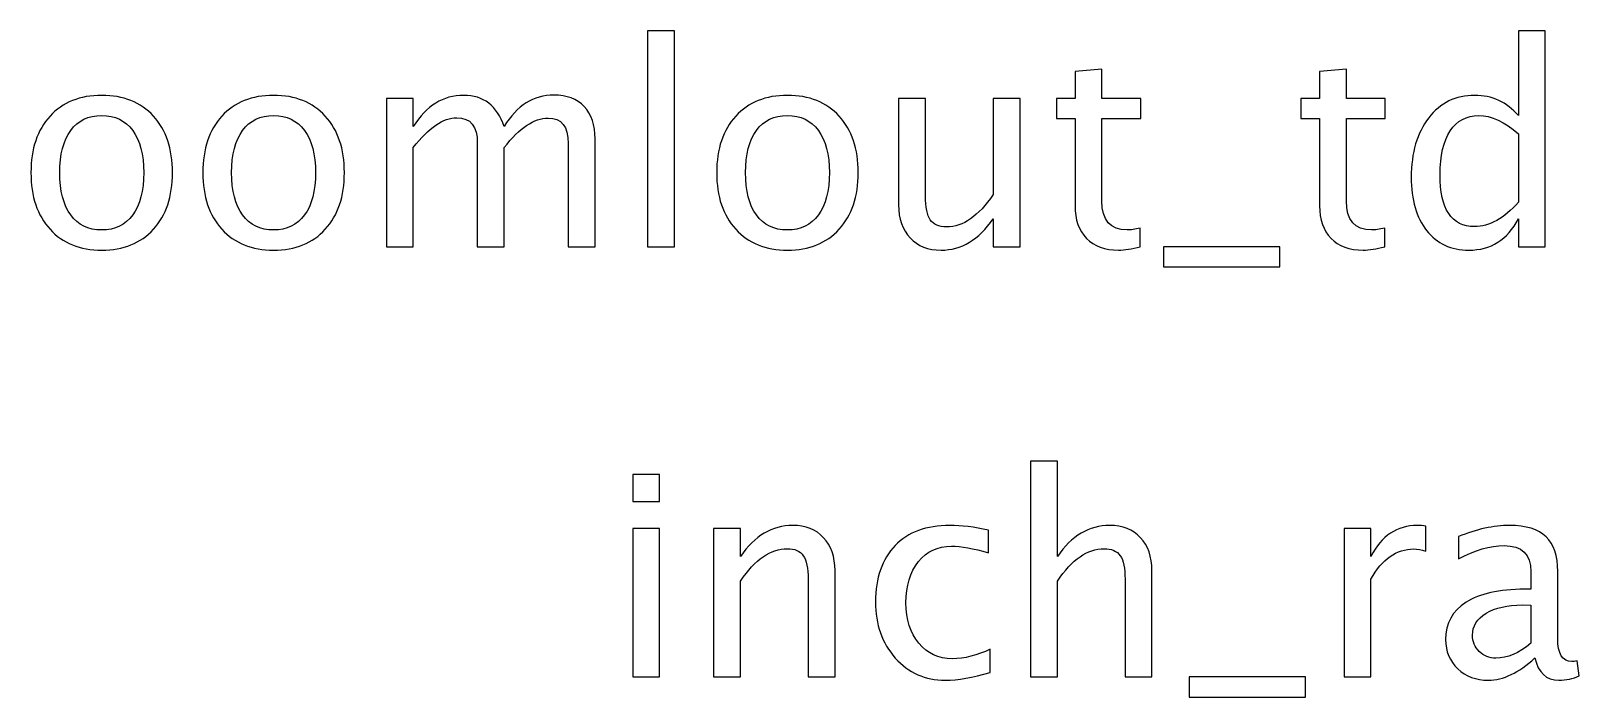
# Model space of a CAD drawing. Header units: centimetres. Extents: x -7.3 to 7.2, y -4.9 to 6.4.
# Drawn here: x -7.263 to -2.578, y 4.418 to 6.433 of the extents above; entities that cross this region are included whole.
import ezdxf

# ---------------------------------------------------------------- set-up
doc = ezdxf.new("R2010")
doc.units = ezdxf.units.CM
doc.header["$MEASUREMENT"] = 0
doc.layers.add('Layer 1', color=7, linetype='Continuous')

msp = doc.modelspace()

# ---------------------------------------------------------------- linework, layer by layer
at = {"layer": 'Layer 1'}
for points, knots in [([(-5.39697, 5.78031), (-5.39697, 5.78031), (-5.39697, 6.43309), (-5.39697, 6.43309), (-5.39697, 6.43309), (-5.39697, 6.43309), (-5.31569, 6.43309), (-5.31569, 6.43309), (-5.31569, 6.43309), (-5.31569, 6.43309), (-5.31569, 5.78031), (-5.31569, 5.78031), (-5.31569, 5.78031), (-5.31569, 5.78031), (-5.39697, 5.78031), (-5.39697, 5.78031)], [0, 0, 0, 0, 0.2, 0.2, 0.2, 0.2, 0.4, 0.4, 0.4, 0.4, 0.6, 0.6, 0.6, 0.6, 1, 1, 1, 1]), ([(-2.76129, 5.78031), (-2.76129, 5.78031), (-2.76129, 5.86455), (-2.76129, 5.86455), (-2.76129, 5.86455), (-2.79445, 5.80162), (-2.8444, 5.77015), (-2.91115, 5.77015), (-2.91115, 5.77015), (-2.96533, 5.77015), (-3.00795, 5.78976), (-3.03899, 5.82913), (-3.03899, 5.82913), (-3.07004, 5.8685), (-3.08556, 5.92227), (-3.08556, 5.99043), (-3.08556, 5.99043), (-3.08556, 6.06493), (-3.06792, 6.1249), (-3.03278, 6.17034), (-3.03278, 6.17034), (-2.99751, 6.21564), (-2.95122, 6.23836), (-2.89379, 6.23836), (-2.89379, 6.23836), (-2.84059, 6.23836), (-2.79628, 6.21804), (-2.76129, 6.17726), (-2.76129, 6.17726), (-2.76129, 6.17726), (-2.76129, 6.43309), (-2.76129, 6.43309), (-2.76129, 6.43309), (-2.76129, 6.43309), (-2.68, 6.43309), (-2.68, 6.43309), (-2.68, 6.43309), (-2.68, 6.43309), (-2.68, 5.78031), (-2.68, 5.78031), (-2.68, 5.78031), (-2.68, 5.78031), (-2.76129, 5.78031), (-2.76129, 5.78031)], [0, 0, 0, 0, 0.0833333, 0.0833333, 0.0833333, 0.0833333, 0.1666667, 0.1666667, 0.1666667, 0.1666667, 0.25, 0.25, 0.25, 0.25, 0.3333333, 0.3333333, 0.3333333, 0.3333333, 0.4166667, 0.4166667, 0.4166667, 0.4166667, 0.5, 0.5, 0.5, 0.5, 0.5833333, 0.5833333, 0.5833333, 0.5833333, 0.6666667, 0.6666667, 0.6666667, 0.6666667, 0.75, 0.75, 0.75, 0.75, 0.8333333, 0.8333333, 0.8333333, 0.8333333, 1, 1, 1, 1]), ([(-3.90598, 5.78045), (-3.9311, 5.77354), (-3.95297, 5.77015), (-3.97145, 5.77015), (-3.97145, 5.77015), (-4.01294, 5.77015), (-4.04526, 5.782), (-4.0684, 5.80571), (-4.0684, 5.80571), (-4.09168, 5.82942), (-4.10325, 5.8623), (-4.10325, 5.90449), (-4.10325, 5.90449), (-4.10325, 5.90449), (-4.10325, 6.16808), (-4.10325, 6.16808), (-4.10325, 6.16808), (-4.10325, 6.16808), (-4.15942, 6.16808), (-4.15942, 6.16808), (-4.15942, 6.16808), (-4.15942, 6.16808), (-4.15942, 6.22905), (-4.15942, 6.22905), (-4.15942, 6.22905), (-4.15942, 6.22905), (-4.10325, 6.22905), (-4.10325, 6.22905), (-4.10325, 6.22905), (-4.10325, 6.22905), (-4.10325, 6.31018), (-4.10325, 6.31018), (-4.10325, 6.31018), (-4.10325, 6.31018), (-4.02197, 6.31795), (-4.02197, 6.31795), (-4.02197, 6.31795), (-4.02197, 6.31795), (-4.02197, 6.22905), (-4.02197, 6.22905), (-4.02197, 6.22905), (-4.02197, 6.22905), (-3.90429, 6.22905), (-3.90429, 6.22905), (-3.90429, 6.22905), (-3.90429, 6.22905), (-3.90429, 6.16808), (-3.90429, 6.16808), (-3.90429, 6.16808), (-3.90429, 6.16808), (-4.02197, 6.16808), (-4.02197, 6.16808), (-4.02197, 6.16808), (-4.02197, 6.16808), (-4.02197, 5.91916), (-4.02197, 5.91916), (-4.02197, 5.91916), (-4.02197, 5.86046), (-3.99643, 5.83111), (-3.94549, 5.83111), (-3.94549, 5.83111), (-3.93462, 5.83111), (-3.9215, 5.83294), (-3.90598, 5.83647), (-3.90598, 5.83647), (-3.90598, 5.83647), (-3.90598, 5.78045), (-3.90598, 5.78045)], [0, 0, 0, 0, 0.0555556, 0.0555556, 0.0555556, 0.0555556, 0.1111111, 0.1111111, 0.1111111, 0.1111111, 0.1666667, 0.1666667, 0.1666667, 0.1666667, 0.2222222, 0.2222222, 0.2222222, 0.2222222, 0.2777778, 0.2777778, 0.2777778, 0.2777778, 0.3333333, 0.3333333, 0.3333333, 0.3333333, 0.3888889, 0.3888889, 0.3888889, 0.3888889, 0.4444444, 0.4444444, 0.4444444, 0.4444444, 0.5, 0.5, 0.5, 0.5, 0.5555556, 0.5555556, 0.5555556, 0.5555556, 0.6111111, 0.6111111, 0.6111111, 0.6111111, 0.6666667, 0.6666667, 0.6666667, 0.6666667, 0.7222222, 0.7222222, 0.7222222, 0.7222222, 0.7777778, 0.7777778, 0.7777778, 0.7777778, 0.8333333, 0.8333333, 0.8333333, 0.8333333, 0.8888889, 0.8888889, 0.8888889, 0.8888889, 1, 1, 1, 1]), ([(-3.16599, 5.78045), (-3.19111, 5.77354), (-3.21298, 5.77015), (-3.23146, 5.77015), (-3.23146, 5.77015), (-3.27295, 5.77015), (-3.30527, 5.782), (-3.32841, 5.80571), (-3.32841, 5.80571), (-3.35169, 5.82942), (-3.36326, 5.8623), (-3.36326, 5.90449), (-3.36326, 5.90449), (-3.36326, 5.90449), (-3.36326, 6.16808), (-3.36326, 6.16808), (-3.36326, 6.16808), (-3.36326, 6.16808), (-3.41943, 6.16808), (-3.41943, 6.16808), (-3.41943, 6.16808), (-3.41943, 6.16808), (-3.41943, 6.22905), (-3.41943, 6.22905), (-3.41943, 6.22905), (-3.41943, 6.22905), (-3.36326, 6.22905), (-3.36326, 6.22905), (-3.36326, 6.22905), (-3.36326, 6.22905), (-3.36326, 6.31018), (-3.36326, 6.31018), (-3.36326, 6.31018), (-3.36326, 6.31018), (-3.28198, 6.31795), (-3.28198, 6.31795), (-3.28198, 6.31795), (-3.28198, 6.31795), (-3.28198, 6.22905), (-3.28198, 6.22905), (-3.28198, 6.22905), (-3.28198, 6.22905), (-3.1643, 6.22905), (-3.1643, 6.22905), (-3.1643, 6.22905), (-3.1643, 6.22905), (-3.1643, 6.16808), (-3.1643, 6.16808), (-3.1643, 6.16808), (-3.1643, 6.16808), (-3.28198, 6.16808), (-3.28198, 6.16808), (-3.28198, 6.16808), (-3.28198, 6.16808), (-3.28198, 5.91916), (-3.28198, 5.91916), (-3.28198, 5.91916), (-3.28198, 5.86046), (-3.25644, 5.83111), (-3.2055, 5.83111), (-3.2055, 5.83111), (-3.19463, 5.83111), (-3.18151, 5.83294), (-3.16599, 5.83647), (-3.16599, 5.83647), (-3.16599, 5.83647), (-3.16599, 5.78045), (-3.16599, 5.78045)], [0, 0, 0, 0, 0.0555556, 0.0555556, 0.0555556, 0.0555556, 0.1111111, 0.1111111, 0.1111111, 0.1111111, 0.1666667, 0.1666667, 0.1666667, 0.1666667, 0.2222222, 0.2222222, 0.2222222, 0.2222222, 0.2777778, 0.2777778, 0.2777778, 0.2777778, 0.3333333, 0.3333333, 0.3333333, 0.3333333, 0.3888889, 0.3888889, 0.3888889, 0.3888889, 0.4444444, 0.4444444, 0.4444444, 0.4444444, 0.5, 0.5, 0.5, 0.5, 0.5555556, 0.5555556, 0.5555556, 0.5555556, 0.6111111, 0.6111111, 0.6111111, 0.6111111, 0.6666667, 0.6666667, 0.6666667, 0.6666667, 0.7222222, 0.7222222, 0.7222222, 0.7222222, 0.7777778, 0.7777778, 0.7777778, 0.7777778, 0.8333333, 0.8333333, 0.8333333, 0.8333333, 0.8888889, 0.8888889, 0.8888889, 0.8888889, 1, 1, 1, 1]), ([(-7.04911, 5.77015), (-7.11501, 5.77015), (-7.16722, 5.79118), (-7.20561, 5.83323), (-7.20561, 5.83323), (-7.24413, 5.87528), (-7.26332, 5.93243), (-7.26332, 6.00454), (-7.26332, 6.00454), (-7.26332, 6.0765), (-7.24413, 6.13351), (-7.20561, 6.17542), (-7.20561, 6.17542), (-7.16722, 6.21733), (-7.11501, 6.23836), (-7.04911, 6.23836), (-7.04911, 6.23836), (-6.98321, 6.23836), (-6.931, 6.21733), (-6.89262, 6.17542), (-6.89262, 6.17542), (-6.8541, 6.13351), (-6.8349, 6.0765), (-6.8349, 6.00454), (-6.8349, 6.00454), (-6.8349, 5.93243), (-6.8541, 5.87528), (-6.89262, 5.83323), (-6.89262, 5.83323), (-6.931, 5.79118), (-6.98321, 5.77015), (-7.04911, 5.77015)], [0, 0, 0, 0, 0.1111111, 0.1111111, 0.1111111, 0.1111111, 0.2222222, 0.2222222, 0.2222222, 0.2222222, 0.3333333, 0.3333333, 0.3333333, 0.3333333, 0.4444444, 0.4444444, 0.4444444, 0.4444444, 0.5555556, 0.5555556, 0.5555556, 0.5555556, 0.6666667, 0.6666667, 0.6666667, 0.6666667, 0.7777778, 0.7777778, 0.7777778, 0.7777778, 1, 1, 1, 1]), ([(-6.52897, 5.77015), (-6.59487, 5.77015), (-6.64708, 5.79118), (-6.68547, 5.83323), (-6.68547, 5.83323), (-6.72399, 5.87528), (-6.74318, 5.93243), (-6.74318, 6.00454), (-6.74318, 6.00454), (-6.74318, 6.0765), (-6.72399, 6.13351), (-6.68547, 6.17542), (-6.68547, 6.17542), (-6.64708, 6.21733), (-6.59487, 6.23836), (-6.52897, 6.23836), (-6.52897, 6.23836), (-6.46307, 6.23836), (-6.41086, 6.21733), (-6.37248, 6.17542), (-6.37248, 6.17542), (-6.33396, 6.13351), (-6.31476, 6.0765), (-6.31476, 6.00454), (-6.31476, 6.00454), (-6.31476, 5.93243), (-6.33396, 5.87528), (-6.37248, 5.83323), (-6.37248, 5.83323), (-6.41086, 5.79118), (-6.46307, 5.77015), (-6.52897, 5.77015)], [0, 0, 0, 0, 0.1111111, 0.1111111, 0.1111111, 0.1111111, 0.2222222, 0.2222222, 0.2222222, 0.2222222, 0.3333333, 0.3333333, 0.3333333, 0.3333333, 0.4444444, 0.4444444, 0.4444444, 0.4444444, 0.5555556, 0.5555556, 0.5555556, 0.5555556, 0.6666667, 0.6666667, 0.6666667, 0.6666667, 0.7777778, 0.7777778, 0.7777778, 0.7777778, 1, 1, 1, 1]), ([(-6.18748, 5.78031), (-6.18748, 5.78031), (-6.18748, 6.22905), (-6.18748, 6.22905), (-6.18748, 6.22905), (-6.18748, 6.22905), (-6.1062, 6.22905), (-6.1062, 6.22905), (-6.1062, 6.22905), (-6.1062, 6.22905), (-6.1062, 6.14424), (-6.1062, 6.14424), (-6.1062, 6.14424), (-6.06655, 6.20703), (-6.01575, 6.23836), (-5.95352, 6.23836), (-5.95352, 6.23836), (-5.89354, 6.23836), (-5.85276, 6.20703), (-5.83103, 6.14424), (-5.83103, 6.14424), (-5.79251, 6.2076), (-5.74227, 6.23921), (-5.68061, 6.23921), (-5.68061, 6.23921), (-5.64124, 6.23921), (-5.61062, 6.22763), (-5.58874, 6.20435), (-5.58874, 6.20435), (-5.56687, 6.18107), (-5.55586, 6.14847), (-5.55586, 6.10656), (-5.55586, 6.10656), (-5.55586, 6.10656), (-5.55586, 5.78031), (-5.55586, 5.78031), (-5.55586, 5.78031), (-5.55586, 5.78031), (-5.63714, 5.78031), (-5.63714, 5.78031), (-5.63714, 5.78031), (-5.63714, 5.78031), (-5.63714, 6.09315), (-5.63714, 6.09315), (-5.63714, 6.09315), (-5.63714, 6.14424), (-5.65746, 6.16978), (-5.6981, 6.16978), (-5.6981, 6.16978), (-5.7403, 6.16978), (-5.78461, 6.14), (-5.83103, 6.08031), (-5.83103, 6.08031), (-5.83103, 6.08031), (-5.83103, 5.78031), (-5.83103, 5.78031), (-5.83103, 5.78031), (-5.83103, 5.78031), (-5.91231, 5.78031), (-5.91231, 5.78031), (-5.91231, 5.78031), (-5.91231, 5.78031), (-5.91231, 6.09344), (-5.91231, 6.09344), (-5.91231, 6.09344), (-5.91231, 6.14494), (-5.93291, 6.17062), (-5.97426, 6.17062), (-5.97426, 6.17062), (-6.01532, 6.17062), (-6.05935, 6.14071), (-6.1062, 6.08074), (-6.1062, 6.08074), (-6.1062, 6.08074), (-6.1062, 5.78031), (-6.1062, 5.78031), (-6.1062, 5.78031), (-6.1062, 5.78031), (-6.18748, 5.78031), (-6.18748, 5.78031)], [0, 0, 0, 0, 0.047619, 0.047619, 0.047619, 0.047619, 0.0952381, 0.0952381, 0.0952381, 0.0952381, 0.1428571, 0.1428571, 0.1428571, 0.1428571, 0.1904762, 0.1904762, 0.1904762, 0.1904762, 0.2380952, 0.2380952, 0.2380952, 0.2380952, 0.2857143, 0.2857143, 0.2857143, 0.2857143, 0.3333333, 0.3333333, 0.3333333, 0.3333333, 0.3809524, 0.3809524, 0.3809524, 0.3809524, 0.4285714, 0.4285714, 0.4285714, 0.4285714, 0.4761905, 0.4761905, 0.4761905, 0.4761905, 0.5238095, 0.5238095, 0.5238095, 0.5238095, 0.5714286, 0.5714286, 0.5714286, 0.5714286, 0.6190476, 0.6190476, 0.6190476, 0.6190476, 0.6666667, 0.6666667, 0.6666667, 0.6666667, 0.7142857, 0.7142857, 0.7142857, 0.7142857, 0.7619048, 0.7619048, 0.7619048, 0.7619048, 0.8095238, 0.8095238, 0.8095238, 0.8095238, 0.8571429, 0.8571429, 0.8571429, 0.8571429, 0.9047619, 0.9047619, 0.9047619, 0.9047619, 1, 1, 1, 1]), ([(-4.97363, 5.77015), (-5.03953, 5.77015), (-5.09174, 5.79118), (-5.13013, 5.83323), (-5.13013, 5.83323), (-5.16865, 5.87528), (-5.18784, 5.93243), (-5.18784, 6.00454), (-5.18784, 6.00454), (-5.18784, 6.0765), (-5.16865, 6.13351), (-5.13013, 6.17542), (-5.13013, 6.17542), (-5.09174, 6.21733), (-5.03953, 6.23836), (-4.97363, 6.23836), (-4.97363, 6.23836), (-4.90773, 6.23836), (-4.85552, 6.21733), (-4.81714, 6.17542), (-4.81714, 6.17542), (-4.77862, 6.13351), (-4.75942, 6.0765), (-4.75942, 6.00454), (-4.75942, 6.00454), (-4.75942, 5.93243), (-4.77862, 5.87528), (-4.81714, 5.83323), (-4.81714, 5.83323), (-4.85552, 5.79118), (-4.90773, 5.77015), (-4.97363, 5.77015)], [0, 0, 0, 0, 0.1111111, 0.1111111, 0.1111111, 0.1111111, 0.2222222, 0.2222222, 0.2222222, 0.2222222, 0.3333333, 0.3333333, 0.3333333, 0.3333333, 0.4444444, 0.4444444, 0.4444444, 0.4444444, 0.5555556, 0.5555556, 0.5555556, 0.5555556, 0.6666667, 0.6666667, 0.6666667, 0.6666667, 0.7777778, 0.7777778, 0.7777778, 0.7777778, 1, 1, 1, 1]), ([(-4.35105, 5.78031), (-4.35105, 5.78031), (-4.35105, 5.86469), (-4.35105, 5.86469), (-4.35105, 5.86469), (-4.39437, 5.80162), (-4.447, 5.77015), (-4.50881, 5.77015), (-4.50881, 5.77015), (-4.54804, 5.77015), (-4.57922, 5.78243), (-4.60237, 5.80712), (-4.60237, 5.80712), (-4.62565, 5.83182), (-4.63722, 5.86498), (-4.63722, 5.90689), (-4.63722, 5.90689), (-4.63722, 5.90689), (-4.63722, 6.22905), (-4.63722, 6.22905), (-4.63722, 6.22905), (-4.63722, 6.22905), (-4.55594, 6.22905), (-4.55594, 6.22905), (-4.55594, 6.22905), (-4.55594, 6.22905), (-4.55594, 5.93342), (-4.55594, 5.93342), (-4.55594, 5.93342), (-4.55594, 5.89969), (-4.551, 5.87584), (-4.54126, 5.86173), (-4.54126, 5.86173), (-4.53139, 5.84748), (-4.51502, 5.84042), (-4.49202, 5.84042), (-4.49202, 5.84042), (-4.44234, 5.84042), (-4.39521, 5.87302), (-4.35105, 5.93836), (-4.35105, 5.93836), (-4.35105, 5.93836), (-4.35105, 6.22905), (-4.35105, 6.22905), (-4.35105, 6.22905), (-4.35105, 6.22905), (-4.26976, 6.22905), (-4.26976, 6.22905), (-4.26976, 6.22905), (-4.26976, 6.22905), (-4.26976, 5.78031), (-4.26976, 5.78031), (-4.26976, 5.78031), (-4.26976, 5.78031), (-4.35105, 5.78031), (-4.35105, 5.78031)], [0, 0, 0, 0, 0.0666667, 0.0666667, 0.0666667, 0.0666667, 0.1333333, 0.1333333, 0.1333333, 0.1333333, 0.2, 0.2, 0.2, 0.2, 0.2666667, 0.2666667, 0.2666667, 0.2666667, 0.3333333, 0.3333333, 0.3333333, 0.3333333, 0.4, 0.4, 0.4, 0.4, 0.4666667, 0.4666667, 0.4666667, 0.4666667, 0.5333333, 0.5333333, 0.5333333, 0.5333333, 0.6, 0.6, 0.6, 0.6, 0.6666667, 0.6666667, 0.6666667, 0.6666667, 0.7333333, 0.7333333, 0.7333333, 0.7333333, 0.8, 0.8, 0.8, 0.8, 0.8666667, 0.8666667, 0.8666667, 0.8666667, 1, 1, 1, 1]), ([(-7.04925, 5.83111), (-7.00904, 5.83111), (-6.97771, 5.84621), (-6.95541, 5.87655), (-6.95541, 5.87655), (-6.93326, 5.90675), (-6.92211, 5.9495), (-6.92211, 6.00454), (-6.92211, 6.00454), (-6.92211, 6.05943), (-6.93326, 6.10204), (-6.95541, 6.13224), (-6.95541, 6.13224), (-6.97771, 6.1623), (-7.00904, 6.1774), (-7.04925, 6.1774), (-7.04925, 6.1774), (-7.08961, 6.1774), (-7.12094, 6.1623), (-7.14295, 6.13224), (-7.14295, 6.13224), (-7.16511, 6.10204), (-7.17611, 6.05943), (-7.17611, 6.00454), (-7.17611, 6.00454), (-7.17611, 5.9495), (-7.16511, 5.90675), (-7.14295, 5.87655), (-7.14295, 5.87655), (-7.12094, 5.84621), (-7.08961, 5.83111), (-7.04925, 5.83111)], [0, 0, 0, 0, 0.1111111, 0.1111111, 0.1111111, 0.1111111, 0.2222222, 0.2222222, 0.2222222, 0.2222222, 0.3333333, 0.3333333, 0.3333333, 0.3333333, 0.4444444, 0.4444444, 0.4444444, 0.4444444, 0.5555556, 0.5555556, 0.5555556, 0.5555556, 0.6666667, 0.6666667, 0.6666667, 0.6666667, 0.7777778, 0.7777778, 0.7777778, 0.7777778, 1, 1, 1, 1]), ([(-6.52911, 5.83111), (-6.4889, 5.83111), (-6.45757, 5.84621), (-6.43527, 5.87655), (-6.43527, 5.87655), (-6.41312, 5.90675), (-6.40197, 5.9495), (-6.40197, 6.00454), (-6.40197, 6.00454), (-6.40197, 6.05943), (-6.41312, 6.10204), (-6.43527, 6.13224), (-6.43527, 6.13224), (-6.45757, 6.1623), (-6.4889, 6.1774), (-6.52911, 6.1774), (-6.52911, 6.1774), (-6.56947, 6.1774), (-6.6008, 6.1623), (-6.62281, 6.13224), (-6.62281, 6.13224), (-6.64497, 6.10204), (-6.65597, 6.05943), (-6.65597, 6.00454), (-6.65597, 6.00454), (-6.65597, 5.9495), (-6.64497, 5.90675), (-6.62281, 5.87655), (-6.62281, 5.87655), (-6.6008, 5.84621), (-6.56947, 5.83111), (-6.52911, 5.83111)], [0, 0, 0, 0, 0.1111111, 0.1111111, 0.1111111, 0.1111111, 0.2222222, 0.2222222, 0.2222222, 0.2222222, 0.3333333, 0.3333333, 0.3333333, 0.3333333, 0.4444444, 0.4444444, 0.4444444, 0.4444444, 0.5555556, 0.5555556, 0.5555556, 0.5555556, 0.6666667, 0.6666667, 0.6666667, 0.6666667, 0.7777778, 0.7777778, 0.7777778, 0.7777778, 1, 1, 1, 1]), ([(-4.97377, 5.83111), (-4.93356, 5.83111), (-4.90223, 5.84621), (-4.87993, 5.87655), (-4.87993, 5.87655), (-4.85778, 5.90675), (-4.84663, 5.9495), (-4.84663, 6.00454), (-4.84663, 6.00454), (-4.84663, 6.05943), (-4.85778, 6.10204), (-4.87993, 6.13224), (-4.87993, 6.13224), (-4.90223, 6.1623), (-4.93356, 6.1774), (-4.97377, 6.1774), (-4.97377, 6.1774), (-5.01413, 6.1774), (-5.04546, 6.1623), (-5.06747, 6.13224), (-5.06747, 6.13224), (-5.08963, 6.10204), (-5.10063, 6.05943), (-5.10063, 6.00454), (-5.10063, 6.00454), (-5.10063, 5.9495), (-5.08963, 5.90675), (-5.06747, 5.87655), (-5.06747, 5.87655), (-5.04546, 5.84621), (-5.01413, 5.83111), (-4.97377, 5.83111)], [0, 0, 0, 0, 0.1111111, 0.1111111, 0.1111111, 0.1111111, 0.2222222, 0.2222222, 0.2222222, 0.2222222, 0.3333333, 0.3333333, 0.3333333, 0.3333333, 0.4444444, 0.4444444, 0.4444444, 0.4444444, 0.5555556, 0.5555556, 0.5555556, 0.5555556, 0.6666667, 0.6666667, 0.6666667, 0.6666667, 0.7777778, 0.7777778, 0.7777778, 0.7777778, 1, 1, 1, 1]), ([(-2.76129, 6.12166), (-2.80348, 6.15877), (-2.84341, 6.1774), (-2.88123, 6.1774), (-2.88123, 6.1774), (-2.91848, 6.1774), (-2.94727, 6.16188), (-2.96773, 6.13069), (-2.96773, 6.13069), (-2.98819, 6.09965), (-2.99835, 6.05562), (-2.99835, 5.99861), (-2.99835, 5.99861), (-2.99835, 5.89376), (-2.96364, 5.84127), (-2.89407, 5.84127), (-2.89407, 5.84127), (-2.84892, 5.84127), (-2.80461, 5.86596), (-2.76129, 5.91521), (-2.76129, 5.91521), (-2.76129, 5.91521), (-2.76129, 6.12166), (-2.76129, 6.12166)], [0, 0, 0, 0, 0.1428571, 0.1428571, 0.1428571, 0.1428571, 0.2857143, 0.2857143, 0.2857143, 0.2857143, 0.4285714, 0.4285714, 0.4285714, 0.4285714, 0.5714286, 0.5714286, 0.5714286, 0.5714286, 0.7142857, 0.7142857, 0.7142857, 0.7142857, 1, 1, 1, 1]), ([(-3.83571, 5.71935), (-3.83571, 5.71935), (-3.83571, 5.78031), (-3.83571, 5.78031), (-3.83571, 5.78031), (-3.83571, 5.78031), (-3.4835, 5.78031), (-3.4835, 5.78031), (-3.4835, 5.78031), (-3.4835, 5.78031), (-3.4835, 5.71935), (-3.4835, 5.71935), (-3.4835, 5.71935), (-3.4835, 5.71935), (-3.83571, 5.71935), (-3.83571, 5.71935)], [0, 0, 0, 0, 0.2, 0.2, 0.2, 0.2, 0.4, 0.4, 0.4, 0.4, 0.6, 0.6, 0.6, 0.6, 1, 1, 1, 1]), ([(-4.23794, 4.47927), (-4.23794, 4.47927), (-4.23794, 5.13205), (-4.23794, 5.13205), (-4.23794, 5.13205), (-4.23794, 5.13205), (-4.15666, 5.13205), (-4.15666, 5.13205), (-4.15666, 5.13205), (-4.15666, 5.13205), (-4.15666, 4.8432), (-4.15666, 4.8432), (-4.15666, 4.8432), (-4.11362, 4.90599), (-4.06084, 4.93732), (-3.99847, 4.93732), (-3.99847, 4.93732), (-3.95924, 4.93732), (-3.92806, 4.92504), (-3.90506, 4.90035), (-3.90506, 4.90035), (-3.88206, 4.87579), (-3.87048, 4.84263), (-3.87048, 4.80115), (-3.87048, 4.80115), (-3.87048, 4.80115), (-3.87048, 4.47927), (-3.87048, 4.47927), (-3.87048, 4.47927), (-3.87048, 4.47927), (-3.95177, 4.47927), (-3.95177, 4.47927), (-3.95177, 4.47927), (-3.95177, 4.47927), (-3.95177, 4.77462), (-3.95177, 4.77462), (-3.95177, 4.77462), (-3.95177, 4.80792), (-3.9567, 4.83163), (-3.96644, 4.84574), (-3.96644, 4.84574), (-3.97632, 4.85999), (-3.99255, 4.86704), (-4.01527, 4.86704), (-4.01527, 4.86704), (-4.06522, 4.86704), (-4.11235, 4.83445), (-4.15666, 4.76925), (-4.15666, 4.76925), (-4.15666, 4.76925), (-4.15666, 4.47927), (-4.15666, 4.47927), (-4.15666, 4.47927), (-4.15666, 4.47927), (-4.23794, 4.47927), (-4.23794, 4.47927)], [0, 0, 0, 0, 0.0666667, 0.0666667, 0.0666667, 0.0666667, 0.1333333, 0.1333333, 0.1333333, 0.1333333, 0.2, 0.2, 0.2, 0.2, 0.2666667, 0.2666667, 0.2666667, 0.2666667, 0.3333333, 0.3333333, 0.3333333, 0.3333333, 0.4, 0.4, 0.4, 0.4, 0.4666667, 0.4666667, 0.4666667, 0.4666667, 0.5333333, 0.5333333, 0.5333333, 0.5333333, 0.6, 0.6, 0.6, 0.6, 0.6666667, 0.6666667, 0.6666667, 0.6666667, 0.7333333, 0.7333333, 0.7333333, 0.7333333, 0.8, 0.8, 0.8, 0.8, 0.8666667, 0.8666667, 0.8666667, 0.8666667, 1, 1, 1, 1]), ([(-5.44177, 5.01013), (-5.44177, 5.01013), (-5.44177, 5.09141), (-5.44177, 5.09141), (-5.44177, 5.09141), (-5.44177, 5.09141), (-5.36049, 5.09141), (-5.36049, 5.09141), (-5.36049, 5.09141), (-5.36049, 5.09141), (-5.36049, 5.01013), (-5.36049, 5.01013), (-5.36049, 5.01013), (-5.36049, 5.01013), (-5.44177, 5.01013), (-5.44177, 5.01013)], [0, 0, 0, 0, 0.2, 0.2, 0.2, 0.2, 0.4, 0.4, 0.4, 0.4, 0.6, 0.6, 0.6, 0.6, 1, 1, 1, 1]), ([(-5.44177, 4.47927), (-5.44177, 4.47927), (-5.44177, 4.92801), (-5.44177, 4.92801), (-5.44177, 4.92801), (-5.44177, 4.92801), (-5.36049, 4.92801), (-5.36049, 4.92801), (-5.36049, 4.92801), (-5.36049, 4.92801), (-5.36049, 4.47927), (-5.36049, 4.47927), (-5.36049, 4.47927), (-5.36049, 4.47927), (-5.44177, 4.47927), (-5.44177, 4.47927)], [0, 0, 0, 0, 0.2, 0.2, 0.2, 0.2, 0.4, 0.4, 0.4, 0.4, 0.6, 0.6, 0.6, 0.6, 1, 1, 1, 1]), ([(-5.19708, 4.47927), (-5.19708, 4.47927), (-5.19708, 4.92801), (-5.19708, 4.92801), (-5.19708, 4.92801), (-5.19708, 4.92801), (-5.1158, 4.92801), (-5.1158, 4.92801), (-5.1158, 4.92801), (-5.1158, 4.92801), (-5.1158, 4.8432), (-5.1158, 4.8432), (-5.1158, 4.8432), (-5.07276, 4.90599), (-5.01998, 4.93732), (-4.95761, 4.93732), (-4.95761, 4.93732), (-4.91838, 4.93732), (-4.8872, 4.92504), (-4.8642, 4.90035), (-4.8642, 4.90035), (-4.8412, 4.87579), (-4.82962, 4.84263), (-4.82962, 4.80115), (-4.82962, 4.80115), (-4.82962, 4.80115), (-4.82962, 4.47927), (-4.82962, 4.47927), (-4.82962, 4.47927), (-4.82962, 4.47927), (-4.91091, 4.47927), (-4.91091, 4.47927), (-4.91091, 4.47927), (-4.91091, 4.47927), (-4.91091, 4.77462), (-4.91091, 4.77462), (-4.91091, 4.77462), (-4.91091, 4.80792), (-4.91584, 4.83163), (-4.92558, 4.84574), (-4.92558, 4.84574), (-4.93546, 4.85999), (-4.95169, 4.86704), (-4.97441, 4.86704), (-4.97441, 4.86704), (-5.02436, 4.86704), (-5.07149, 4.83445), (-5.1158, 4.76925), (-5.1158, 4.76925), (-5.1158, 4.76925), (-5.1158, 4.47927), (-5.1158, 4.47927), (-5.1158, 4.47927), (-5.1158, 4.47927), (-5.19708, 4.47927), (-5.19708, 4.47927)], [0, 0, 0, 0, 0.0666667, 0.0666667, 0.0666667, 0.0666667, 0.1333333, 0.1333333, 0.1333333, 0.1333333, 0.2, 0.2, 0.2, 0.2, 0.2666667, 0.2666667, 0.2666667, 0.2666667, 0.3333333, 0.3333333, 0.3333333, 0.3333333, 0.4, 0.4, 0.4, 0.4, 0.4666667, 0.4666667, 0.4666667, 0.4666667, 0.5333333, 0.5333333, 0.5333333, 0.5333333, 0.6, 0.6, 0.6, 0.6, 0.6666667, 0.6666667, 0.6666667, 0.6666667, 0.7333333, 0.7333333, 0.7333333, 0.7333333, 0.8, 0.8, 0.8, 0.8, 0.8666667, 0.8666667, 0.8666667, 0.8666667, 1, 1, 1, 1]), ([(-4.36001, 4.49282), (-4.41264, 4.47701), (-4.45808, 4.46911), (-4.49632, 4.46911), (-4.49632, 4.46911), (-4.557, 4.46911), (-4.60723, 4.49155), (-4.64717, 4.53628), (-4.64717, 4.53628), (-4.6871, 4.58115), (-4.70714, 4.63774), (-4.70714, 4.7059), (-4.70714, 4.7059), (-4.70714, 4.77871), (-4.68738, 4.83558), (-4.64787, 4.87622), (-4.64787, 4.87622), (-4.60836, 4.917), (-4.55319, 4.93732), (-4.48235, 4.93732), (-4.48235, 4.93732), (-4.44749, 4.93732), (-4.40827, 4.93252), (-4.36509, 4.92293), (-4.36509, 4.92293), (-4.36509, 4.92293), (-4.36509, 4.85434), (-4.36509, 4.85434), (-4.36509, 4.85434), (-4.41095, 4.86789), (-4.44834, 4.87466), (-4.47713, 4.87466), (-4.47713, 4.87466), (-4.5189, 4.87466), (-4.55234, 4.859), (-4.57732, 4.82782), (-4.57732, 4.82782), (-4.60229, 4.79663), (-4.61485, 4.755), (-4.61485, 4.70307), (-4.61485, 4.70307), (-4.61485, 4.6527), (-4.60187, 4.61206), (-4.57605, 4.58087), (-4.57605, 4.58087), (-4.55022, 4.54983), (-4.5165, 4.5343), (-4.47459, 4.5343), (-4.47459, 4.5343), (-4.43748, 4.5343), (-4.39938, 4.5439), (-4.36001, 4.56309), (-4.36001, 4.56309), (-4.36001, 4.56309), (-4.36001, 4.49282), (-4.36001, 4.49282)], [0, 0, 0, 0, 0.0666667, 0.0666667, 0.0666667, 0.0666667, 0.1333333, 0.1333333, 0.1333333, 0.1333333, 0.2, 0.2, 0.2, 0.2, 0.2666667, 0.2666667, 0.2666667, 0.2666667, 0.3333333, 0.3333333, 0.3333333, 0.3333333, 0.4, 0.4, 0.4, 0.4, 0.4666667, 0.4666667, 0.4666667, 0.4666667, 0.5333333, 0.5333333, 0.5333333, 0.5333333, 0.6, 0.6, 0.6, 0.6, 0.6666667, 0.6666667, 0.6666667, 0.6666667, 0.7333333, 0.7333333, 0.7333333, 0.7333333, 0.8, 0.8, 0.8, 0.8, 0.8666667, 0.8666667, 0.8666667, 0.8666667, 1, 1, 1, 1]), ([(-3.2891, 4.47927), (-3.2891, 4.47927), (-3.2891, 4.92801), (-3.2891, 4.92801), (-3.2891, 4.92801), (-3.2891, 4.92801), (-3.20782, 4.92801), (-3.20782, 4.92801), (-3.20782, 4.92801), (-3.20782, 4.92801), (-3.20782, 4.8432), (-3.20782, 4.8432), (-3.20782, 4.8432), (-3.1755, 4.90599), (-3.12866, 4.93732), (-3.06713, 4.93732), (-3.06713, 4.93732), (-3.05881, 4.93732), (-3.05006, 4.93661), (-3.04103, 4.9352), (-3.04103, 4.9352), (-3.04103, 4.9352), (-3.04103, 4.85914), (-3.04103, 4.85914), (-3.04103, 4.85914), (-3.05514, 4.8638), (-3.06755, 4.8662), (-3.07828, 4.8662), (-3.07828, 4.8662), (-3.12993, 4.8662), (-3.17311, 4.83572), (-3.20782, 4.77462), (-3.20782, 4.77462), (-3.20782, 4.77462), (-3.20782, 4.47927), (-3.20782, 4.47927), (-3.20782, 4.47927), (-3.20782, 4.47927), (-3.2891, 4.47927), (-3.2891, 4.47927)], [0, 0, 0, 0, 0.0909091, 0.0909091, 0.0909091, 0.0909091, 0.1818182, 0.1818182, 0.1818182, 0.1818182, 0.2727273, 0.2727273, 0.2727273, 0.2727273, 0.3636364, 0.3636364, 0.3636364, 0.3636364, 0.4545455, 0.4545455, 0.4545455, 0.4545455, 0.5454545, 0.5454545, 0.5454545, 0.5454545, 0.6363636, 0.6363636, 0.6363636, 0.6363636, 0.7272727, 0.7272727, 0.7272727, 0.7272727, 0.8181818, 0.8181818, 0.8181818, 0.8181818, 1, 1, 1, 1]), ([(-2.71139, 4.53642), (-2.76021, 4.49155), (-2.8072, 4.46911), (-2.85236, 4.46911), (-2.85236, 4.46911), (-2.88947, 4.46911), (-2.92037, 4.48068), (-2.94479, 4.50396), (-2.94479, 4.50396), (-2.96934, 4.52725), (-2.98162, 4.5566), (-2.98162, 4.59202), (-2.98162, 4.59202), (-2.98162, 4.64098), (-2.96101, 4.67866), (-2.91981, 4.70491), (-2.91981, 4.70491), (-2.8786, 4.73115), (-2.81948, 4.74428), (-2.74243, 4.74428), (-2.74243, 4.74428), (-2.74243, 4.74428), (-2.72338, 4.74428), (-2.72338, 4.74428), (-2.72338, 4.74428), (-2.72338, 4.74428), (-2.72338, 4.79832), (-2.72338, 4.79832), (-2.72338, 4.79832), (-2.72338, 4.85039), (-2.75048, 4.87636), (-2.8048, 4.87636), (-2.8048, 4.87636), (-2.84685, 4.87636), (-2.89286, 4.86309), (-2.94267, 4.83656), (-2.94267, 4.83656), (-2.94267, 4.83656), (-2.94267, 4.90345), (-2.94267, 4.90345), (-2.94267, 4.90345), (-2.88792, 4.92603), (-2.83627, 4.93732), (-2.78787, 4.93732), (-2.78787, 4.93732), (-2.73806, 4.93732), (-2.70123, 4.92603), (-2.67766, 4.90331), (-2.67766, 4.90331), (-2.65396, 4.88059), (-2.6421, 4.8456), (-2.6421, 4.79832), (-2.6421, 4.79832), (-2.6421, 4.79832), (-2.6421, 4.59555), (-2.6421, 4.59555), (-2.6421, 4.59555), (-2.6421, 4.54912), (-2.62785, 4.52584), (-2.5992, 4.52584), (-2.5992, 4.52584), (-2.59568, 4.52584), (-2.59045, 4.5264), (-2.58354, 4.52753), (-2.58354, 4.52753), (-2.58354, 4.52753), (-2.57775, 4.48237), (-2.57775, 4.48237), (-2.57775, 4.48237), (-2.59624, 4.47348), (-2.61656, 4.46911), (-2.63886, 4.46911), (-2.63886, 4.46911), (-2.67682, 4.46911), (-2.70095, 4.49155), (-2.71139, 4.53642)], [0, 0, 0, 0, 0.05, 0.05, 0.05, 0.05, 0.1, 0.1, 0.1, 0.1, 0.15, 0.15, 0.15, 0.15, 0.2, 0.2, 0.2, 0.2, 0.25, 0.25, 0.25, 0.25, 0.3, 0.3, 0.3, 0.3, 0.35, 0.35, 0.35, 0.35, 0.4, 0.4, 0.4, 0.4, 0.45, 0.45, 0.45, 0.45, 0.5, 0.5, 0.5, 0.5, 0.55, 0.55, 0.55, 0.55, 0.6, 0.6, 0.6, 0.6, 0.65, 0.65, 0.65, 0.65, 0.7, 0.7, 0.7, 0.7, 0.75, 0.75, 0.75, 0.75, 0.8, 0.8, 0.8, 0.8, 0.85, 0.85, 0.85, 0.85, 0.9, 0.9, 0.9, 0.9, 1, 1, 1, 1]), ([(-2.72338, 4.58073), (-2.72338, 4.58073), (-2.72338, 4.69602), (-2.72338, 4.69602), (-2.72338, 4.69602), (-2.72338, 4.69602), (-2.74949, 4.69686), (-2.74949, 4.69686), (-2.74949, 4.69686), (-2.79464, 4.69686), (-2.83105, 4.68854), (-2.85885, 4.67189), (-2.85885, 4.67189), (-2.88651, 4.6551), (-2.90034, 4.63294), (-2.90034, 4.60528), (-2.90034, 4.60528), (-2.90034, 4.58595), (-2.89342, 4.56958), (-2.87973, 4.55618), (-2.87973, 4.55618), (-2.8659, 4.54277), (-2.84911, 4.536), (-2.82922, 4.536), (-2.82922, 4.536), (-2.79535, 4.536), (-2.76007, 4.55095), (-2.72338, 4.58073)], [0, 0, 0, 0, 0.125, 0.125, 0.125, 0.125, 0.25, 0.25, 0.25, 0.25, 0.375, 0.375, 0.375, 0.375, 0.5, 0.5, 0.5, 0.5, 0.625, 0.625, 0.625, 0.625, 0.75, 0.75, 0.75, 0.75, 1, 1, 1, 1]), ([(-3.75816, 4.41831), (-3.75816, 4.41831), (-3.75816, 4.47927), (-3.75816, 4.47927), (-3.75816, 4.47927), (-3.75816, 4.47927), (-3.40595, 4.47927), (-3.40595, 4.47927), (-3.40595, 4.47927), (-3.40595, 4.47927), (-3.40595, 4.41831), (-3.40595, 4.41831), (-3.40595, 4.41831), (-3.40595, 4.41831), (-3.75816, 4.41831), (-3.75816, 4.41831)], [0, 0, 0, 0, 0.2, 0.2, 0.2, 0.2, 0.4, 0.4, 0.4, 0.4, 0.6, 0.6, 0.6, 0.6, 1, 1, 1, 1])]:
    msp.add_open_spline(points, degree=3, knots=knots, dxfattribs=at)

doc.saveas('drawing.dxf')
